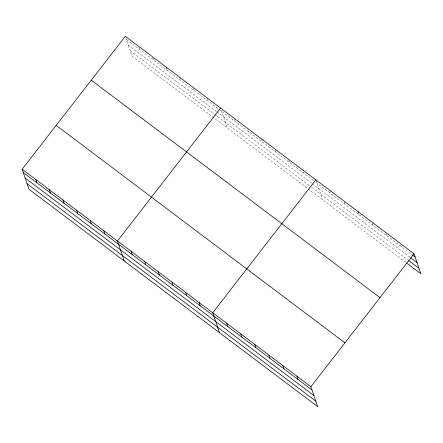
<?xml version="1.0" encoding="UTF-8"?>
<svg xmlns="http://www.w3.org/2000/svg" width="443" height="443" viewBox="0 0 443 443"><rect width="100%" height="100%" fill="white"/><g stroke="black" fill="none" stroke-linecap="round" stroke-linejoin="round"><path stroke-width="0.33" stroke-dasharray="2.21 1.66" d="M126.421 39.61L218.438 108.912M218.986 109.321L313.727 180.678M315.903 182.317L411.929 254.642M128.298 45.12L216.505 111.553M217.048 111.963L311.789 183.313M312.337 183.723L410.03 257.305M130.225 50.79L214.08 113.945M214.622 114.355L309.369 185.711M311.545 187.35L408.186 260.135M405.744 262.394L132.103 56.3L125.485 36.863M400.771 245.416L401.142 246.518M386.185 233.206L387.121 235.953M372.159 222.641L373.095 225.393M358.321 212.629L359.068 214.827M344.111 201.515L345.042 204.267M329.897 190.407L331.021 193.702M316.058 180.39L322.676 199.832M303.006 171.79L303.383 172.886M288.836 159.89L289.772 162.636M275.219 149.634L276.155 152.381M261.42 138.836L262.544 142.131M248.556 130.779L248.933 131.881M234.197 118.331L235.322 121.626M221.334 110.274L227.386 128.066M206.975 97.825L208.094 101.12M193.547 88.124L194.483 90.87M179.747 77.32L180.871 80.62M166.507 68.167L167.26 70.365M152.708 57.368L153.643 60.115M139.096 47.113L140.032 49.86"/><path stroke-width="0.66" d="M22.15 169.232L310.897 386.7L317.703 406.685L28.956 189.216L22.15 169.232L125.297 36.315L414.044 253.784L420.85 273.768L406.824 263.208M220.586 108.075L117.439 240.998L124.239 260.982M315.87 179.841L212.723 312.764L219.529 332.748M310.897 386.7L414.044 253.784M412.472 255.046L415.169 257.078M410.572 257.71L417.046 262.588M408.728 260.539L418.973 268.259M91.258 80.177L380.005 297.646M56.189 125.369L344.936 342.838M23.274 172.526L312.022 389.995M25.146 178.036L313.893 395.505M27.078 183.712L315.826 401.181M357.944 211.532L358.321 212.629M296.871 376.14L297.995 379.435M282.85 365.575L283.969 368.869M268.823 355.015L269.948 358.309M166.136 67.07L166.507 68.167M254.797 344.449L255.921 347.744M240.77 333.889L241.895 337.184M226.75 323.324L227.868 326.618M199.112 302.508L200.236 305.803M185.501 292.258L186.619 295.553M171.884 282.003L173.008 285.303M158.273 271.753L159.397 275.048M144.662 261.503L145.786 264.798M131.05 251.247L132.169 254.542M103.823 230.742L104.947 234.042M90.211 220.492L91.336 223.787M76.6 210.242L77.724 213.537M62.989 199.987L64.108 203.282M49.372 189.737L50.496 193.032M35.761 179.481L36.885 182.782"/></g></svg>
